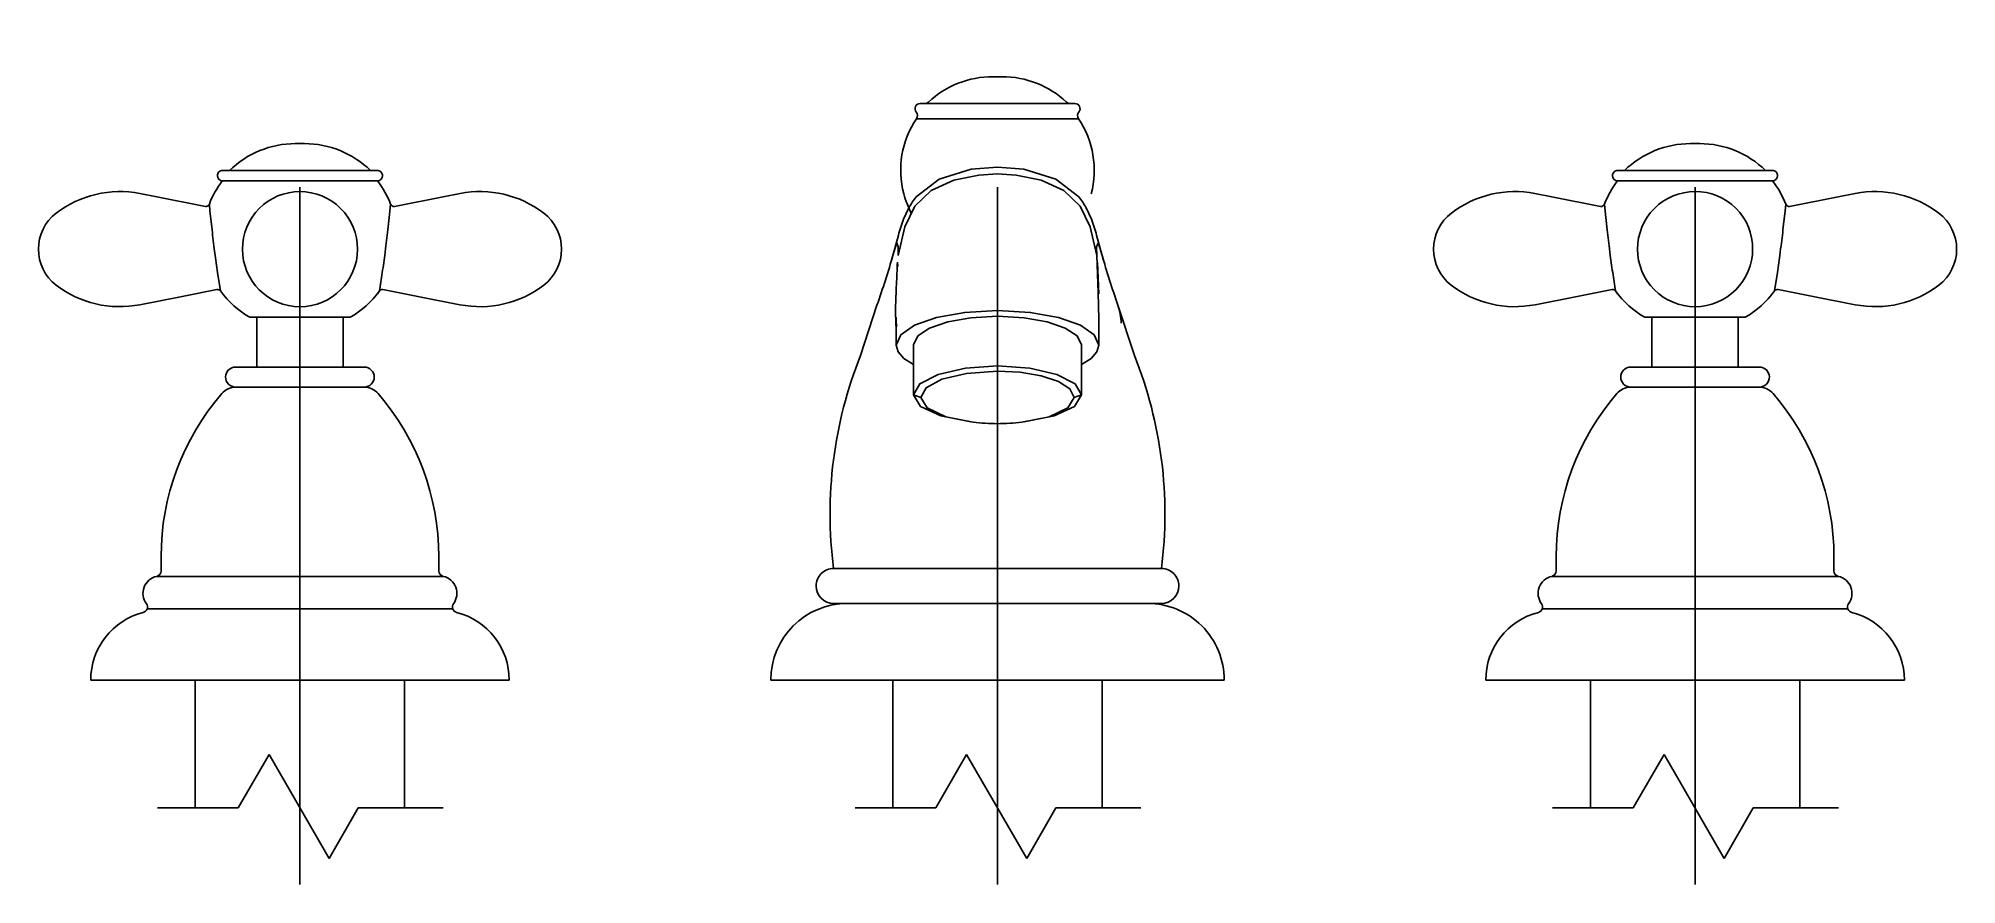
# Model space of a CAD drawing. Extents: x 88.412 to 88.687, y 0.13 to 0.251.
import ezdxf

# ---------------------------------------------------------------- set-up
doc = ezdxf.new("R2010")
doc.units = 0
doc.header["$LTSCALE"] = 0.2
doc.header["$MEASUREMENT"] = 0
doc.linetypes.add('AXES', pattern=[0.54, 0.3, -0.08, 0.08, -0.08])
doc.linetypes.add('CONTINU', pattern=[0])
doc.layers.get('0').update_dxf_attribs({"linetype": 'CONTINUOUS'})
doc.layers.add('DECA_EIXOS', color=5, linetype='AXES')

msp = doc.modelspace()

# ---------------------------------------------------------------- linework, layer by layer
at = {"linetype": 'CONTINU'}
for points in [[(88.54904, 0.24558, 0.189883), (88.53983, 0.24195)], [(88.55958, 0.24195, 0.189884), (88.55037, 0.24558)], [(88.53809, 0.23956, 0.2164), (88.53627, 0.22879)], [(88.53795, 0.24131, 0.290444), (88.53805, 0.24051)], [(88.53863, 0.24174, 0.290287), (88.53795, 0.24131)], [(88.53809, 0.23956, 0.331267), (88.53805, 0.24051)], [(88.53929, 0.24174, 0.190917), (88.53983, 0.24195)], [(88.55958, 0.24195, 0.190369), (88.56013, 0.24174)], [(88.56147, 0.24131, 0.292462), (88.56079, 0.24174)], [(88.56137, 0.24051, 0.331586), (88.56132, 0.23956)], [(88.56314, 0.22879, 0.216378), (88.56132, 0.23956)], [(88.56137, 0.24051, 0.290033), (88.56147, 0.24131)], [(88.44904, 0.23598, 0.195873), (88.43961, 0.23213)], [(88.45981, 0.23214, 0.195853), (88.45037, 0.23598)], [(88.64904, 0.23598, 0.195854), (88.63961, 0.23214)], [(88.65981, 0.23214, 0.19587), (88.65037, 0.23598)], [(88.43863, 0.23214, 0.414218), (88.43788, 0.23139)], [(88.43788, 0.23139, 0.396778), (88.43858, 0.23064)], [(88.46154, 0.23139, 0.414214), (88.46079, 0.23214)], [(88.46083, 0.23064, 0.396376), (88.46154, 0.23139)], [(88.63863, 0.23214, 0.414448), (88.63788, 0.23139)], [(88.63788, 0.23139, 0.39649), (88.63858, 0.23064)], [(88.66154, 0.23139, 0.414214), (88.66079, 0.23214)], [(88.66083, 0.23064, 0.39645), (88.66154, 0.23139)], [(88.42676, 0.22883, 0.214952), (88.41476, 0.22602)], [(88.43858, 0.23064, 0.072772), (88.43672, 0.22732)], [(88.44971, 0.22911, 0.414221), (88.44146, 0.22086)], [(88.45796, 0.22086, 0.414218), (88.44971, 0.22911)], [(88.46271, 0.2273, 0.072737), (88.46083, 0.23064)], [(88.48465, 0.22603, 0.214927), (88.47266, 0.22883)], [(88.53627, 0.22879, 0.057031), (88.53737, 0.22599)], [(88.53806, 0.22836, 0.045469), (88.53699, 0.22677)], [(88.56243, 0.22677, 0.045469), (88.56135, 0.22836)], [(88.62676, 0.22883, 0.214928), (88.61477, 0.22603)], [(88.63858, 0.23064, 0.072733), (88.63671, 0.2273)], [(88.64971, 0.22911, 0.414217), (88.64146, 0.22086)], [(88.65796, 0.22086, 0.419922), (88.64971, 0.22911)], [(88.66271, 0.2273, 0.072776), (88.66083, 0.23064)], [(88.68466, 0.22602, 0.214954), (88.67266, 0.22883)], [(88.41476, 0.22602, 0.23363), (88.41221, 0.22087)], [(88.43615, 0.22699, 0.377379), (88.43672, 0.22732)], [(88.46271, 0.2273, 0.364244), (88.46327, 0.22699)], [(88.48721, 0.22086, 0.233975), (88.48465, 0.22603)], [(88.5355, 0.22286, -0.02338), (88.53624, 0.22516), (88.53699, 0.22677)], [(88.56391, 0.22286, 0.023378), (88.56318, 0.22516), (88.56243, 0.22677)], [(88.61477, 0.22603, 0.233972), (88.61221, 0.22086)], [(88.63615, 0.22699, 0.364362), (88.63671, 0.2273)], [(88.66271, 0.2273, 0.364627), (88.66327, 0.22699)], [(88.68721, 0.22086, 0.233624), (88.68466, 0.22602)], [(88.43706, 0.22404, 0.003454), (88.43743, 0.22092)], [(88.46198, 0.22092, 0.003556), (88.46236, 0.22404)], [(88.63706, 0.22404, 0.003564), (88.63743, 0.22092)], [(88.66198, 0.22092, 0.003456), (88.66236, 0.22404)], [(88.41221, 0.22087, 0.234267), (88.41476, 0.2157)], [(88.44146, 0.22086, 0.414206), (88.44971, 0.21261)], [(88.44971, 0.21261, 0.414209), (88.45796, 0.22086)], [(88.48466, 0.2157, 0.233503), (88.48721, 0.22086)], [(88.53243, 0.21281, 0.014481), (88.53474, 0.22007)], [(88.53455, 0.21935, -0.03209), (88.53529, 0.22178)], [(88.53474, 0.22007, 0.008864), (88.53455, 0.21935)], [(88.56412, 0.22178, -0.032089), (88.56487, 0.21935)], [(88.56698, 0.21281, -0.014477), (88.56467, 0.22007)], [(88.56487, 0.21935, 0.010333), (88.56467, 0.22007)], [(88.61221, 0.22086, 0.233499), (88.61476, 0.2157)], [(88.64146, 0.22086, 0.414272), (88.64971, 0.21261)], [(88.64971, 0.21261, 0.414228), (88.65796, 0.22086)], [(88.68466, 0.2157, 0.234267), (88.68721, 0.22086)], [(88.43756, 0.21997, 0.0038), (88.43795, 0.21716)], [(88.46146, 0.21715, 0.004103), (88.46186, 0.21997)], [(88.53531, 0.21777, 0.002847), (88.53517, 0.21461)], [(88.53531, 0.21777, 0.005734), (88.53535, 0.21899)], [(88.564, 0.21835, 0.027385), (88.56406, 0.21894)], [(88.63756, 0.21997, 0.004099), (88.63795, 0.21716)], [(88.66146, 0.21716, 0.0038), (88.66186, 0.21997)], [(88.41476, 0.2157, 0.214954), (88.42676, 0.21289)], [(88.43831, 0.21486, 0.293783), (88.43781, 0.21506)], [(88.43831, 0.21486, 0.107962), (88.44251, 0.21109)], [(88.45691, 0.21109, 0.108072), (88.4611, 0.21486)], [(88.4616, 0.21506, 0.293604), (88.4611, 0.21486)], [(88.47264, 0.21289, 0.215168), (88.48466, 0.2157)], [(88.53519, 0.2095, -0.033313), (88.53517, 0.21461)], [(88.56423, 0.20952, 0.00685), (88.56414, 0.21463)], [(88.61476, 0.2157, 0.215162), (88.62677, 0.21289)], [(88.63831, 0.21486, 0.293567), (88.63781, 0.21506)], [(88.63831, 0.21486, 0.108053), (88.64251, 0.21109)], [(88.65691, 0.21109, 0.107963), (88.6611, 0.21486)], [(88.6616, 0.21506, 0.293642), (88.6611, 0.21486)], [(88.67266, 0.21289, 0.214957), (88.68466, 0.2157)], [(88.56744, 0.21025, 0.065096), (88.56698, 0.21281)], [(88.53529, 0.2101, 0.08435), (88.53519, 0.2095)], [(88.44048, 0.20395, 0.414318), (88.43905, 0.20254)], [(88.46036, 0.20252, 0.414214), (88.45893, 0.20395)], [(88.53008, 0.20561, 0.128216), (88.52621, 0.17508)], [(88.57321, 0.17508, 0.128216), (88.56933, 0.20561)], [(88.64048, 0.20395, 0.414229), (88.63905, 0.20252)], [(88.66036, 0.20254, 0.414295), (88.65893, 0.20395)], [(88.44048, 0.20109, 0.210444), (88.43851, 0.20015)], [(88.43905, 0.20254, 0.418423), (88.44048, 0.20109)], [(88.45893, 0.20109, 0.414213), (88.46036, 0.20252)], [(88.46091, 0.20015, 0.210479), (88.45893, 0.20109)], [(88.64048, 0.20109, 0.210486), (88.63851, 0.20015)], [(88.63905, 0.20252, 0.414199), (88.64048, 0.20109)], [(88.65893, 0.20109, 0.418423), (88.66036, 0.20254)], [(88.6609, 0.20015, 0.210439), (88.65893, 0.20109)], [(88.43851, 0.20015, 0.180281), (88.4298, 0.17678)], [(88.46962, 0.17678, 0.180295), (88.46091, 0.20015)], [(88.63851, 0.20015, 0.180295), (88.6298, 0.17678)], [(88.66962, 0.17678, 0.180283), (88.6609, 0.20015)], [(88.54621, 0.19604, 0.029213), (88.54971, 0.19584)], [(88.54971, 0.19584, 0.027884), (88.5532, 0.19604)], [(88.42917, 0.17395, 0.255157), (88.42736, 0.17238)], [(88.42917, 0.17395, 0.35325), (88.4298, 0.17473)], [(88.46962, 0.17473, 0.352082), (88.47025, 0.17395)], [(88.47205, 0.17239, 0.254103), (88.47025, 0.17395)], [(88.52621, 0.17508, 0.414214), (88.52371, 0.17258)], [(88.57571, 0.17258, 0.414216), (88.57321, 0.17508)], [(88.62917, 0.17395, 0.254093), (88.62737, 0.17239)], [(88.62917, 0.17395, 0.35232), (88.6298, 0.17473)], [(88.66962, 0.17473, 0.352083), (88.67025, 0.17395)], [(88.67205, 0.17238, 0.255144), (88.67025, 0.17395)], [(88.42736, 0.17238, 0.253871), (88.42769, 0.17003)], [(88.47172, 0.17003, 0.2539), (88.47205, 0.17239)], [(88.52371, 0.17258, 0.414202), (88.52621, 0.17008)], [(88.57321, 0.17008, 0.414211), (88.57571, 0.17258)], [(88.62737, 0.17239, 0.253894), (88.62769, 0.17003)], [(88.67172, 0.17003, 0.253877), (88.67205, 0.17238)], [(88.42725, 0.16878, 0.343148), (88.41971, 0.15908)], [(88.42725, 0.16878, 0.248227), (88.4278, 0.16928)], [(88.4278, 0.16928, 0.248577), (88.42769, 0.17003)], [(88.47172, 0.17003, 0.250089), (88.47161, 0.16928)], [(88.47161, 0.16928, 0.250275), (88.47217, 0.16878)], [(88.47971, 0.15908, 0.343142), (88.47217, 0.16878)], [(88.52821, 0.17008, 0.414205), (88.51721, 0.15908)], [(88.58221, 0.15908, 0.414224), (88.57121, 0.17008)], [(88.62725, 0.16878, 0.343197), (88.61971, 0.15908)], [(88.62725, 0.16878, 0.249599), (88.6278, 0.16928)], [(88.6278, 0.16928, 0.251218), (88.62769, 0.17003)], [(88.67172, 0.17003, 0.248629), (88.67161, 0.16928)], [(88.67161, 0.16928, 0.248197), (88.67217, 0.16878)], [(88.67971, 0.15908, 0.343146), (88.67217, 0.16878)]]:
    msp.add_lwpolyline(points, format="xyb", dxfattribs=at)
for points in [[(88.54904, 0.24558), (88.54971, 0.24558)], [(88.54971, 0.24558), (88.55037, 0.24558)], [(88.53809, 0.23956), (88.54971, 0.23956)], [(88.53863, 0.24174), (88.54971, 0.24174)], [(88.54971, 0.24174), (88.56079, 0.24174)], [(88.54971, 0.23956), (88.56132, 0.23956)], [(88.44904, 0.23598), (88.44971, 0.23598)], [(88.44971, 0.23598), (88.45037, 0.23598)], [(88.64971, 0.23598), (88.64904, 0.23598)], [(88.65037, 0.23598), (88.64971, 0.23598)], [(88.43863, 0.23214), (88.43938, 0.23214)], [(88.43938, 0.23214), (88.44971, 0.23214)], [(88.44971, 0.23214), (88.46004, 0.23214)], [(88.46004, 0.23214), (88.46079, 0.23214)], [(88.53806, 0.22836), (88.54135, 0.23091), (88.54592, 0.2323), (88.54971, 0.23262)], [(88.5402, 0.22928), (88.54345, 0.23076), (88.54704, 0.23148), (88.54971, 0.23165)], [(88.56135, 0.22836), (88.55807, 0.23091), (88.5535, 0.2323), (88.54971, 0.23262)], [(88.54971, 0.23165), (88.55237, 0.23148), (88.55597, 0.23076), (88.55922, 0.22928)], [(88.63938, 0.23214), (88.63863, 0.23214)], [(88.64971, 0.23214), (88.63938, 0.23214)], [(88.66004, 0.23214), (88.64971, 0.23214)], [(88.66079, 0.23214), (88.66004, 0.23214)], [(88.42676, 0.22883), (88.42919, 0.22835)], [(88.43615, 0.22699), (88.42919, 0.22835)], [(88.44184, 0.23064), (88.43858, 0.23064)], [(88.44971, 0.23064), (88.44184, 0.23064)], [(88.45757, 0.23064), (88.44971, 0.23064)], [(88.46083, 0.23064), (88.45757, 0.23064)], [(88.47022, 0.22835), (88.46327, 0.22699)], [(88.47022, 0.22835), (88.47266, 0.22883)], [(88.53548, 0.21993), (88.53643, 0.22407), (88.53787, 0.22704), (88.5402, 0.22928)], [(88.55922, 0.22928), (88.56154, 0.22704), (88.56299, 0.22407), (88.56394, 0.21993)], [(88.62919, 0.22835), (88.62676, 0.22883)], [(88.62919, 0.22835), (88.63615, 0.22699)], [(88.63858, 0.23064), (88.64184, 0.23064)], [(88.64184, 0.23064), (88.64971, 0.23064)], [(88.64971, 0.23064), (88.65757, 0.23064)], [(88.65757, 0.23064), (88.66083, 0.23064)], [(88.66327, 0.22699), (88.67022, 0.22835)], [(88.67266, 0.22883), (88.67022, 0.22835)], [(88.43672, 0.22732), (88.43681, 0.22632)], [(88.43681, 0.22632), (88.43706, 0.22404)], [(88.46236, 0.22404), (88.46261, 0.22632)], [(88.46261, 0.22632), (88.46271, 0.2273)], [(88.63681, 0.22632), (88.63671, 0.2273)], [(88.63706, 0.22404), (88.63681, 0.22632)], [(88.66261, 0.22632), (88.66236, 0.22404)], [(88.66271, 0.2273), (88.66261, 0.22632)], [(88.53474, 0.22007), (88.5355, 0.22286)], [(88.56467, 0.22007), (88.56391, 0.22286)], [(88.43743, 0.22092), (88.43756, 0.21997)], [(88.46186, 0.21997), (88.46198, 0.22092)], [(88.53529, 0.22178), (88.53549, 0.22121), (88.53548, 0.21993)], [(88.56394, 0.21993), (88.56392, 0.22121), (88.56412, 0.22178)], [(88.63756, 0.21997), (88.63743, 0.22092)], [(88.66198, 0.22092), (88.66186, 0.21997)], [(88.53535, 0.21899), (88.53542, 0.21835)], [(88.56394, 0.21993), (88.56414, 0.21463)], [(88.56406, 0.21894), (88.56425, 0.21446)], [(88.43781, 0.21506), (88.4328, 0.21407)], [(88.43795, 0.21716), (88.43821, 0.2155)], [(88.43821, 0.2155), (88.43831, 0.21486)], [(88.4611, 0.21486), (88.46081, 0.21447)], [(88.4611, 0.21486), (88.46121, 0.2155)], [(88.46121, 0.2155), (88.46146, 0.21715)], [(88.4616, 0.21506), (88.46662, 0.21407)], [(88.63781, 0.21506), (88.6328, 0.21407)], [(88.63821, 0.2155), (88.63795, 0.21716)], [(88.63831, 0.21486), (88.63821, 0.2155)], [(88.63831, 0.21486), (88.6386, 0.21447)], [(88.66121, 0.2155), (88.6611, 0.21486)], [(88.66146, 0.21716), (88.66121, 0.2155)], [(88.6616, 0.21506), (88.66662, 0.21407)], [(88.4328, 0.21407), (88.42676, 0.21289)], [(88.47264, 0.21289), (88.46662, 0.21407)], [(88.53008, 0.20561), (88.53243, 0.21281)], [(88.53519, 0.2071), (88.53586, 0.20859), (88.53782, 0.20995), (88.54095, 0.21106), (88.54502, 0.21179), (88.54971, 0.21206)], [(88.54971, 0.21206), (88.5544, 0.21179), (88.55846, 0.21106), (88.56159, 0.20995), (88.56356, 0.20859), (88.56423, 0.2071)], [(88.56933, 0.20561), (88.56698, 0.21281)], [(88.62677, 0.21289), (88.6328, 0.21407)], [(88.66662, 0.21407), (88.67266, 0.21289)], [(88.44251, 0.21109), (88.44462, 0.21109)], [(88.44351, 0.21109), (88.44351, 0.20395)], [(88.44462, 0.21109), (88.44971, 0.21109)], [(88.44971, 0.21109), (88.4548, 0.21109)], [(88.4548, 0.21109), (88.45591, 0.21109)], [(88.45591, 0.20395), (88.45591, 0.21109)], [(88.45591, 0.21109), (88.45691, 0.21109)], [(88.5352, 0.21111), (88.53519, 0.2095)], [(88.53519, 0.2071), (88.53519, 0.2095)], [(88.54971, 0.21124), (88.5459, 0.21103), (88.54259, 0.21044), (88.53998, 0.20955), (88.53827, 0.20842), (88.53766, 0.20712)], [(88.56176, 0.20712), (88.56114, 0.20842), (88.55943, 0.20955), (88.55682, 0.21044), (88.55351, 0.21103), (88.54971, 0.21124)], [(88.56423, 0.20952), (88.56423, 0.2071)], [(88.64351, 0.21109), (88.64251, 0.21109)], [(88.64351, 0.20395), (88.64351, 0.21109)], [(88.64462, 0.21109), (88.64351, 0.21109)], [(88.64971, 0.21109), (88.64462, 0.21109)], [(88.6548, 0.21109), (88.64971, 0.21109)], [(88.65691, 0.21109), (88.6548, 0.21109)], [(88.65591, 0.21109), (88.65591, 0.20395)], [(88.53766, 0.20434), (88.5363, 0.2052), (88.53547, 0.20614), (88.53519, 0.2071)], [(88.53766, 0.20712), (88.53766, 0.19998)], [(88.56176, 0.20434), (88.56176, 0.20712)], [(88.56176, 0.20434), (88.56312, 0.2052), (88.56395, 0.20614), (88.56423, 0.2071)], [(88.44971, 0.20395), (88.44048, 0.20395)], [(88.45893, 0.20395), (88.44971, 0.20395)], [(88.53002, 0.2054), (88.53008, 0.20561)], [(88.54971, 0.20411), (88.5451, 0.20379), (88.54119, 0.2029), (88.53857, 0.20156), (88.53766, 0.19998)], [(88.54971, 0.20411), (88.54971, 0.20456)], [(88.56176, 0.19998), (88.56084, 0.20156), (88.55823, 0.2029), (88.55432, 0.20379), (88.54971, 0.20411)], [(88.54971, 0.20337), (88.54971, 0.20411)], [(88.56176, 0.19998), (88.56176, 0.20434)], [(88.56933, 0.20561), (88.5694, 0.2054)], [(88.64048, 0.20395), (88.64971, 0.20395)], [(88.64971, 0.20395), (88.65893, 0.20395)], [(88.44971, 0.20109), (88.44048, 0.20109)], [(88.45893, 0.20109), (88.44971, 0.20109)], [(88.53871, 0.19961), (88.53947, 0.20098), (88.54173, 0.2022), (88.54528, 0.20305), (88.54971, 0.20337)], [(88.54971, 0.20337), (88.55295, 0.2032), (88.55596, 0.2027), (88.55843, 0.2019), (88.5601, 0.20084), (88.56071, 0.19961)], [(88.64048, 0.20109), (88.64971, 0.20109)], [(88.64971, 0.20109), (88.65893, 0.20109)], [(88.53766, 0.19998), (88.53868, 0.19832), (88.54159, 0.19694), (88.54589, 0.1961)], [(88.53766, 0.19998), (88.53871, 0.19961)], [(88.53871, 0.19961), (88.53964, 0.19809), (88.5423, 0.19683), (88.54621, 0.19604)], [(88.5532, 0.19604), (88.55712, 0.19683), (88.55977, 0.19809), (88.56071, 0.19961)], [(88.55353, 0.1961), (88.55783, 0.19694), (88.56073, 0.19832), (88.56176, 0.19998)], [(88.56071, 0.19961), (88.56176, 0.19998)], [(88.4298, 0.17678), (88.4298, 0.17473)], [(88.46962, 0.17473), (88.46962, 0.17678)], [(88.6298, 0.17473), (88.6298, 0.17678)], [(88.66962, 0.17678), (88.66962, 0.17473)], [(88.42917, 0.17395), (88.44971, 0.17395)], [(88.44971, 0.17395), (88.47025, 0.17395)], [(88.52621, 0.17508), (88.54971, 0.17508)], [(88.54971, 0.17508), (88.57297, 0.17508)], [(88.57297, 0.17508), (88.57321, 0.17508)], [(88.64971, 0.17395), (88.62917, 0.17395)], [(88.67025, 0.17395), (88.64971, 0.17395)], [(88.4278, 0.16928), (88.44971, 0.16928)], [(88.44971, 0.16928), (88.47161, 0.16928)], [(88.54971, 0.17008), (88.52621, 0.17008)], [(88.54971, 0.15908), (88.54971, 0.17008)], [(88.57321, 0.17008), (88.54971, 0.17008)], [(88.64971, 0.16928), (88.6278, 0.16928)], [(88.67161, 0.16928), (88.64971, 0.16928)], [(88.44971, 0.15908), (88.41971, 0.15908)], [(88.43471, 0.14075), (88.43471, 0.15908)], [(88.44971, 0.15908), (88.47971, 0.15908)], [(88.46471, 0.14075), (88.46471, 0.15908)], [(88.54971, 0.15908), (88.51721, 0.15908)], [(88.53471, 0.14075), (88.53471, 0.15908)], [(88.58221, 0.15908), (88.54971, 0.15908)], [(88.56471, 0.14075), (88.56471, 0.15908)], [(88.64971, 0.15908), (88.61971, 0.15908)], [(88.63471, 0.14075), (88.63471, 0.15908)], [(88.64971, 0.15908), (88.67971, 0.15908)], [(88.66471, 0.14075), (88.66471, 0.15908)]]:
    msp.add_lwpolyline(points, dxfattribs=at)
at = {"layer": 'DECA_EIXOS'}
for points in [[(88.54971, 0.12976), (88.54971, 0.25107)], [(88.44971, 0.12976), (88.44971, 0.23914)], [(88.64971, 0.12976), (88.64971, 0.23914)], [(88.44084, 0.14075), (88.44528, 0.14843)], [(88.45389, 0.13351), (88.44528, 0.14843)], [(88.54085, 0.14075), (88.54528, 0.14843)], [(88.55389, 0.13351), (88.54528, 0.14843)], [(88.64085, 0.14075), (88.64528, 0.14843)], [(88.65389, 0.13351), (88.64528, 0.14843)], [(88.42928, 0.14075), (88.44084, 0.14075)], [(88.45389, 0.13351), (88.45806, 0.14075)], [(88.45806, 0.14075), (88.47025, 0.14075)], [(88.52928, 0.14075), (88.54085, 0.14075)], [(88.55389, 0.13351), (88.55806, 0.14075)], [(88.55806, 0.14075), (88.57025, 0.14075)], [(88.62928, 0.14075), (88.64085, 0.14075)], [(88.65389, 0.13351), (88.65806, 0.14075)], [(88.65806, 0.14075), (88.67025, 0.14075)]]:
    msp.add_lwpolyline(points, dxfattribs=at)

doc.saveas('drawing.dxf')
